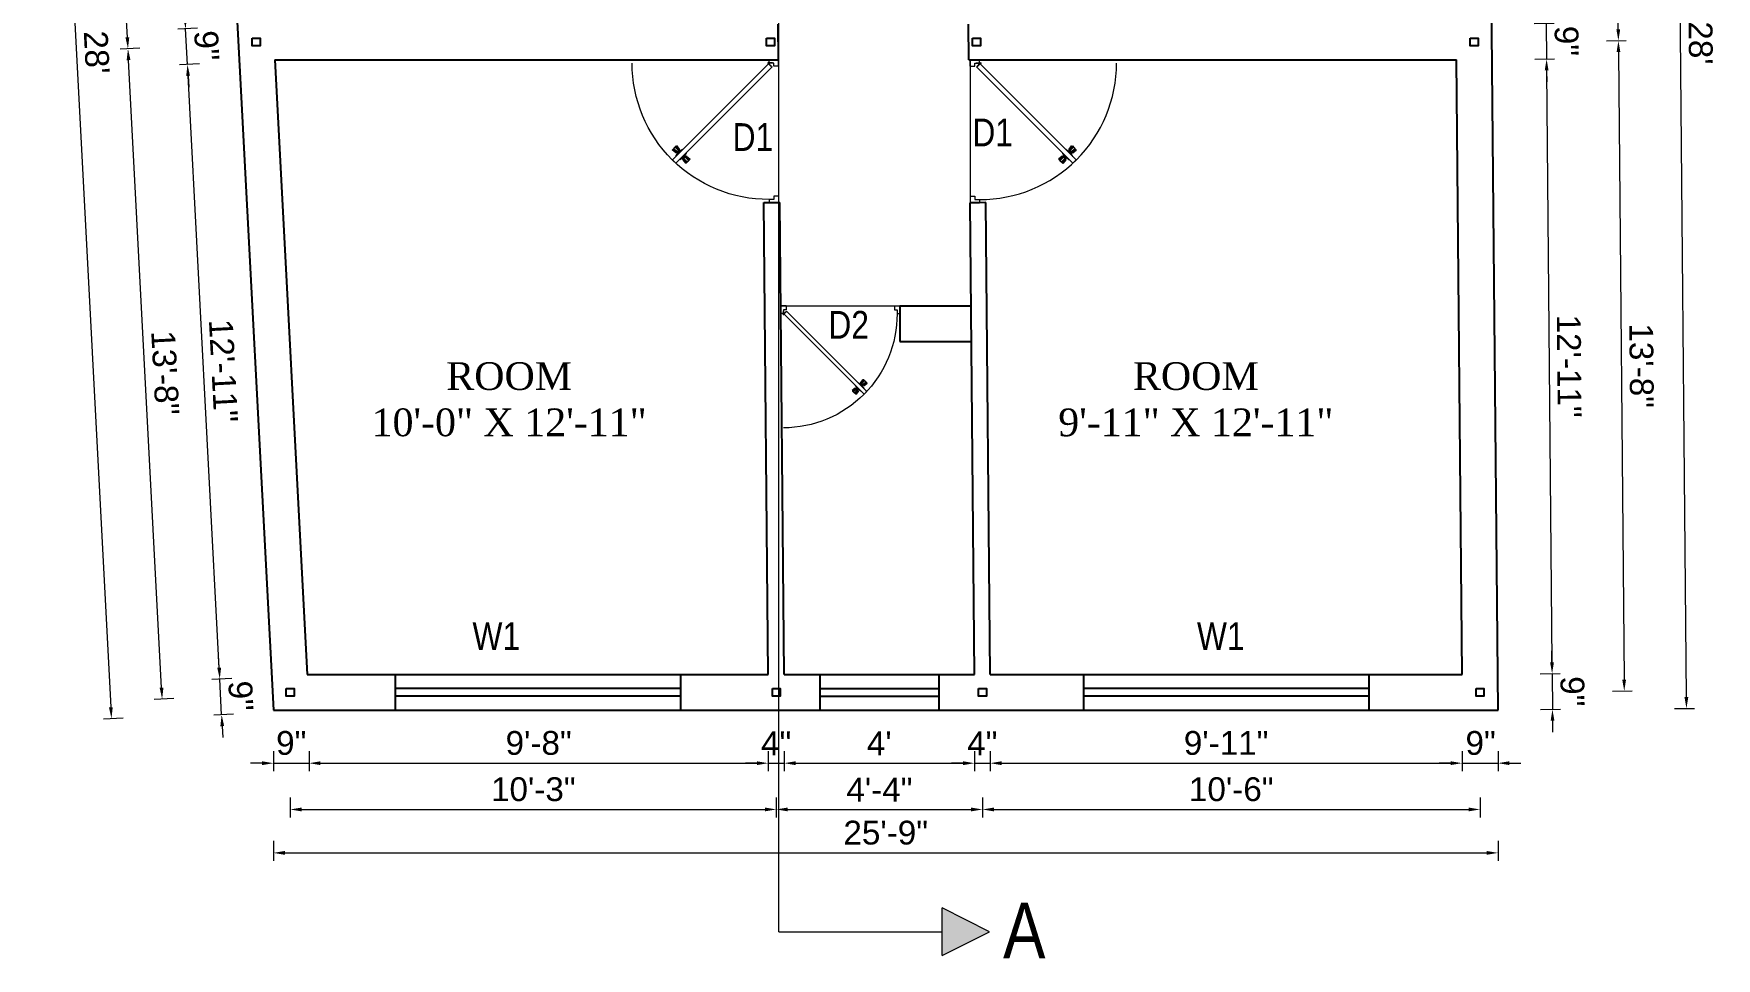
# Model space of a CAD drawing. Header units: inches. Extents: x 380359 to 404964, y -48881 to -44155.
# Drawn here: x 402672.8 to 403097.3, y -46613.1 to -46379.9 of the extents above; entities that cross this region are included whole.
import ezdxf

# ---------------------------------------------------------------- set-up
doc = ezdxf.new("R2010")
doc.units = ezdxf.units.IN
doc.header["$LTSCALE"] = 2
doc.header["$MEASUREMENT"] = 0
doc.header["$PDMODE"] = 34
doc.layers.get('0').update_dxf_attribs({"linetype": 'CONTINUOUS'})
doc.layers.get('DEFPOINTS').update_dxf_attribs({"color": 141, "linetype": 'CONTINUOUS'})
for name, color, linetype, lineweight in [('DOOR & WIN', 1, 'CONTINUOUS', 25), ('PUERTAS', 7, 'CONTINUOUS', 9), ('steps', 253, 'CONTINUOUS', 20)]:
    doc.layers.add(name, color=color, linetype=linetype, lineweight=lineweight)
doc.styles.add('Lettring Text', font='arial.ttf')
doc.styles.get("Standard").update_dxf_attribs({"font": 'ARIALN.TTF'})
doc.dimstyles.new('Copy of Standard', dxfattribs={"dimtxt": 6, "dimasz": 2.875, "dimexe": 2, "dimexo": 4, "dimgap": 2, "dimtad": 1, "dimdec": 0, "dimrnd": 1, "dimzin": 0, "dimdsep": 46, "dimlunit": 4, "dimtxsty": 'Lettring Text', "dimcen": 0.1, "dimclrd": 7, "dimclre": 7, "dimclrt": 7, "dimazin": 0, "dimtfac": 0.645, "dimtdec": 0, "dimtmove": 1, "dimatfit": 0, "dimfxl": 3, "dimfxlon": 1, "dimtfillclr": 256, "dimtolj": 1, "dimtzin": 0, "dimlwd": -1, "dimlwe": -1, "dimarcsym": 2})

# ---------------------------------------------------------------- blocks, each defined once
blk = doc.blocks.new('2ft6in')
at = {"layer": 'PUERTAS', "color": 2}
for p, q in [((0.84, 2.1), (21.02, 22.28)), ((21.71, 21.6), (1.47, 1.37)), ((18.33, 21.76), (18.31, 21.77)), ((21.71, 21.6), (21.02, 22.28)), ((21.18, 18.9), (21.2, 18.89)), ((0, 2), (0, 0)), ((0.6, 2), (0, 2)), ((1.33, 0), (0, 0)), ((0.6, 1.26), (0.6, 2.04)), ((0.67, 1.26), (0.6, 1.26)), ((0.67, 1.26), (0.67, 2.01)), ((0.67, 1), (0.67, 1.26)), ((1.33, 1), (0.67, 1)), ((1.31, 1.53), (0.79, 2.06)), ((1.36, 1.58), (0.81, 2.12)), ((1.36, 1.58), (1.31, 1.53)), ((1.47, 1.37), (1.31, 1.53)), ((1.33, 0), (1.33, 1)), ((28.67, 0), (28.67, 1)), ((28.67, 1), (29.33, 1)), ((28.67, 0), (30, 0)), ((29.33, 1), (29.33, 2)), ((29.33, 2), (30, 2)), ((30, 0), (30, 2))]:
    blk.add_line(p, q, dxfattribs=at)
at = {"layer": 'PUERTAS', "color": 8}
for p, q in [((18.81, 20.78), (18.04, 21.4)), ((18.86, 20.83), (18.08, 21.46)), ((18.95, 20.92), (18.2, 21.58)), ((18.44, 21.9), (18.31, 21.77)), ((19.07, 21.03), (18.34, 21.72)), ((18.44, 21.9), (18.56, 22.02)), ((18.58, 22.01), (18.56, 22.02)), ((19.3, 21.26), (18.61, 22)), ((19.42, 21.38), (18.75, 22.14)), ((19.51, 21.48), (18.88, 22.26)), ((19.55, 21.53), (18.93, 22.3)), ((19.47, 21.15), (19.38, 21.24)), ((19.51, 21.19), (19.42, 21.28)), ((19.53, 21.21), (19.44, 21.3)), ((19.89, 21.24), (19.58, 21.08)), ((20.07, 21.42), (19.64, 21.15)), ((18.91, 20.27), (19.19, 20.69)), ((19.13, 20.8), (19.03, 20.9)), ((19.15, 20.82), (19.05, 20.92)), ((19.09, 20.44), (19.25, 20.76)), ((19.19, 20.87), (19.1, 20.96)), ((19.25, 20.93), (19.16, 21.02)), ((19.28, 20.63), (19.32, 20.83)), ((19.4, 21.08), (19.31, 21.17)), ((19.43, 20.78), (19.4, 20.9)), ((19.55, 20.91), (19.43, 20.94)), ((19.7, 21.06), (19.51, 21.01)), ((19.69, 19.49), (20.12, 19.76)), ((19.87, 19.67), (20.18, 19.83)), ((20.06, 19.85), (20.25, 19.9)), ((20.21, 20), (20.33, 19.97)), ((20.21, 19.38), (20.83, 18.61)), ((20.23, 19.7), (20.32, 19.61)), ((20.25, 19.72), (20.34, 19.63)), ((20.25, 19.43), (20.88, 18.65)), ((20.29, 19.76), (20.38, 19.67)), ((20.33, 20.13), (20.36, 20.01)), ((20.34, 19.53), (21, 18.77)), ((20.36, 19.83), (20.45, 19.74)), ((20.48, 20.28), (20.44, 20.08)), ((20.46, 19.64), (21.14, 18.91)), ((20.5, 19.98), (20.6, 19.89)), ((20.67, 20.47), (20.51, 20.15)), ((20.85, 20.64), (20.57, 20.22)), ((20.57, 20.04), (20.66, 19.95)), ((20.61, 20.09), (20.7, 19.99)), ((20.63, 20.11), (20.72, 20.01)), ((20.69, 19.87), (21.42, 19.19)), ((20.81, 19.99), (21.56, 19.33)), ((20.9, 20.08), (21.68, 19.45)), ((20.95, 20.13), (21.72, 19.51)), ((21.32, 19.01), (21.2, 18.89)), ((21.32, 19.01), (21.44, 19.14)), ((21.43, 19.15), (21.44, 19.14)), ((0, 0), (30, 0))]:
    blk.add_line(p, q, dxfattribs=at)
at = {"layer": 'PUERTAS', "color": 1}
for p, q in [((18.06, 21.44), (18.48, 21.86)), ((18.74, 20.79), (18.06, 21.34)), ((18.08, 21.51), (18.45, 21.88)), ((18.11, 21.49), (18.08, 21.51)), ((18.82, 22.25), (18.45, 21.88)), ((18.9, 22.28), (18.48, 21.86)), ((18.84, 22.23), (18.82, 22.25)), ((19.54, 21.59), (18.99, 22.27)), ((19.54, 21.5), (19.18, 21.15)), ((19.45, 21.31), (19.24, 21.1)), ((19.55, 21.22), (19.33, 21.01)), ((19.45, 21.41), (19.45, 21.41)), ((19.54, 21.22), (19.45, 21.31)), ((19.64, 21.23), (19.64, 21.23)), ((19.74, 21.24), (19.73, 21.23)), ((20.12, 21.49), (19.74, 21.24)), ((20.22, 21.48), (20.22, 21.49)), ((18.83, 20.8), (19.18, 21.15)), ((18.84, 20.21), (19.1, 20.6)), ((18.85, 20.11), (18.84, 20.12)), ((18.92, 20.89), (18.93, 20.88)), ((19.02, 20.88), (19.24, 21.1)), ((19.12, 20.8), (19.03, 20.89)), ((19.1, 20.7), (19.11, 20.69)), ((19.1, 20.6), (19.1, 20.6)), ((19.11, 20.79), (19.33, 21.01)), ((19.53, 19.43), (19.54, 19.42)), ((19.64, 19.42), (20.02, 19.67)), ((20.02, 19.67), (20.03, 19.68)), ((20.12, 19.68), (20.12, 19.68)), ((20.21, 19.69), (20.43, 19.9)), ((20.22, 19.41), (20.57, 19.76)), ((20.22, 19.69), (20.31, 19.6)), ((20.22, 19.32), (20.76, 18.64)), ((20.31, 19.6), (20.52, 19.81)), ((20.31, 19.5), (20.31, 19.5)), ((20.65, 20.12), (20.43, 19.9)), ((20.74, 20.03), (20.52, 19.81)), ((20.93, 20.11), (20.57, 19.76)), ((20.64, 20.11), (20.73, 20.02)), ((20.66, 20.31), (20.65, 20.31)), ((20.65, 20.21), (20.65, 20.22)), ((20.91, 20.7), (20.66, 20.31)), ((20.84, 20.02), (20.83, 20.03)), ((20.86, 18.63), (21.28, 19.05)), ((20.91, 20.8), (20.91, 20.79)), ((20.91, 18.68), (20.94, 18.66)), ((20.94, 18.66), (21.31, 19.03)), ((21.02, 20.12), (21.7, 19.57)), ((21.7, 19.47), (21.28, 19.05)), ((21.67, 19.4), (21.31, 19.03)), ((21.65, 19.42), (21.67, 19.4))]:
    blk.add_line(p, q, dxfattribs=at)
at = {"layer": 'PUERTAS', "color": 2}
for radius in [0.129, 0.0627]:
    blk.add_circle((0.68, 2.14), radius, dxfattribs=at)
at = {"layer": 'PUERTAS', "color": 8}
blk.add_arc((0.68, 2.14), 28.65, 359.7285, 90.0333, dxfattribs=at)
at = {"layer": 'PUERTAS', "color": 1}
for centre, start, end in [((18.94, 22.23), 38.9236, 135), ((19.4, 21.36), 315, 45), ((19.49, 21.55), 315, 38.9236), ((19.6, 21.18), 50.2572, 135), ((19.68, 21.28), 230.2572, 315), ((20.17, 21.44), 45, 135), ((18.78, 20.84), 231.0764, 315), ((18.89, 20.16), 135, 225), ((18.97, 20.93), 225, 315), ((19.16, 20.74), 135, 219.7428), ((19.06, 20.65), 315, 39.7428), ((19.59, 19.47), 225, 315), ((20.07, 19.63), 50.2572, 135), ((20.16, 19.73), 230.2572, 315), ((20.27, 19.36), 135, 218.9236), ((20.35, 19.55), 135, 225), ((20.7, 20.26), 135, 219.7428), ((20.6, 20.17), 315, 39.7428), ((20.78, 19.98), 45, 135), ((20.82, 18.68), 218.9236, 315), ((20.87, 20.75), 315, 45), ((20.98, 20.07), 51.0764, 135), ((21.65, 19.52), 315, 51.0764)]:
    blk.add_arc(centre, 0.0667, start, end, dxfattribs=at)
blk = doc.blocks.new('*U234')
at = {"color": 3}
blk.add_blockref('2ft6in', (0, 0), dxfattribs=at)
blk = doc.blocks.new('3ft')
at = {"layer": 'PUERTAS', "color": 6}
for p, q in [((1.01, 2.52), (25.23, 26.74)), ((26.05, 25.92), (1.77, 1.64)), ((26.05, 25.92), (25.23, 26.74)), ((0, 2.4), (0, 0)), ((0.72, 2.4), (0, 2.4)), ((1.6, 0), (0, 0)), ((0.72, 1.52), (0.72, 2.44)), ((0.8, 1.52), (0.72, 1.52)), ((0.8, 1.52), (0.8, 2.41)), ((0.8, 1.2), (0.8, 1.52)), ((1.6, 1.2), (0.8, 1.2)), ((1.57, 1.84), (0.94, 2.47)), ((1.63, 1.89), (0.97, 2.55)), ((1.63, 1.89), (1.57, 1.84)), ((1.77, 1.64), (1.57, 1.84)), ((1.6, 0), (1.6, 1.2)), ((34.4, 0), (34.4, 1.2)), ((34.4, 1.2), (35.2, 1.2)), ((34.4, 0), (36, 0)), ((35.2, 1.2), (35.2, 2.4)), ((35.2, 2.4), (36, 2.4)), ((36, 0), (36, 2.4))]:
    blk.add_line(p, q, dxfattribs=at)
at = {"layer": 'PUERTAS', "color": 8}
for p, q in [((22.57, 24.94), (21.65, 25.68)), ((22.63, 24.99), (21.69, 25.75)), ((22.74, 25.1), (21.84, 25.9)), ((22.13, 26.28), (21.98, 26.13)), ((22.88, 25.24), (22.01, 26.06)), ((22.13, 26.28), (22.27, 26.42)), ((22.29, 26.41), (22.27, 26.42)), ((23.16, 25.52), (22.34, 26.39)), ((23.3, 25.66), (22.5, 26.56)), ((23.41, 25.77), (22.65, 26.71)), ((23.46, 25.83), (22.72, 26.75)), ((23.36, 25.37), (23.25, 25.49)), ((23.41, 25.43), (23.3, 25.54)), ((23.44, 25.45), (23.33, 25.56)), ((23.87, 25.49), (23.49, 25.3)), ((24.08, 25.71), (23.57, 25.38)), ((22.69, 24.32), (23.02, 24.83)), ((22.95, 24.96), (22.84, 25.07)), ((22.98, 24.99), (22.86, 25.1)), ((23.03, 25.04), (22.91, 25.15)), ((22.91, 24.53), (23.1, 24.91)), ((23.11, 25.12), (22.99, 25.23)), ((23.13, 24.76), (23.18, 24.99)), ((23.28, 25.3), (23.17, 25.41)), ((23.31, 24.94), (23.28, 25.08)), ((23.46, 25.09), (23.32, 25.13)), ((23.64, 25.27), (23.41, 25.22)), ((23.63, 23.38), (24.14, 23.72)), ((23.84, 23.6), (24.22, 23.79)), ((24.07, 23.82), (24.3, 23.88)), ((24.25, 24), (24.39, 23.97)), ((24.25, 23.26), (24.99, 22.34)), ((24.27, 23.64), (24.38, 23.53)), ((24.3, 23.67), (24.41, 23.56)), ((24.3, 23.32), (25.06, 22.38)), ((24.35, 23.72), (24.46, 23.61)), ((24.4, 24.15), (24.43, 24.01)), ((24.41, 23.43), (25.2, 22.53)), ((24.43, 23.8), (24.54, 23.69)), ((24.58, 24.33), (24.52, 24.1)), ((24.55, 23.57), (25.37, 22.7)), ((24.6, 23.97), (24.72, 23.86)), ((24.8, 24.56), (24.61, 24.18)), ((25.02, 24.77), (24.68, 24.26)), ((24.68, 24.05), (24.79, 23.94)), ((24.73, 24.1), (24.85, 23.99)), ((24.76, 24.13), (24.87, 24.02)), ((24.83, 23.85), (25.7, 23.03)), ((24.97, 23.99), (25.87, 23.2)), ((25.08, 24.1), (26.02, 23.34)), ((25.14, 24.15), (26.06, 23.41)), ((25.58, 22.82), (25.43, 22.67)), ((25.58, 22.82), (25.73, 22.97)), ((25.72, 22.98), (25.73, 22.97)), ((0, 0), (36, 0))]:
    blk.add_line(p, q, dxfattribs=at)
at = {"layer": 'PUERTAS', "color": 1}
for p, q in [((21.67, 25.73), (22.17, 26.23)), ((22.49, 24.95), (21.67, 25.61)), ((21.7, 25.82), (22.14, 26.26)), ((21.73, 25.79), (21.7, 25.82)), ((22.58, 26.7), (22.14, 26.26)), ((22.67, 26.73), (22.17, 26.23)), ((22.61, 26.67), (22.58, 26.7)), ((23.45, 25.91), (22.79, 26.73)), ((23.44, 25.81), (23.02, 25.38)), ((23.34, 25.58), (23.08, 25.32)), ((23.46, 25.47), (23.19, 25.21)), ((23.33, 25.7), (23.34, 25.69)), ((23.45, 25.46), (23.33, 25.57)), ((23.57, 25.47), (23.57, 25.47)), ((24.15, 25.79), (23.68, 25.48)), ((23.68, 25.48), (23.68, 25.48)), ((24.27, 25.78), (24.26, 25.79)), ((22.6, 24.96), (23.02, 25.38)), ((22.61, 24.25), (22.92, 24.72)), ((22.62, 24.13), (22.61, 24.14)), ((22.7, 25.07), (22.71, 25.06)), ((22.82, 25.06), (23.08, 25.32)), ((22.94, 24.95), (22.83, 25.07)), ((22.92, 24.72), (22.92, 24.72)), ((22.93, 24.94), (23.19, 25.21)), ((22.93, 24.84), (22.93, 24.83)), ((23.44, 23.31), (23.45, 23.3)), ((23.56, 23.3), (24.03, 23.61)), ((24.03, 23.61), (24.03, 23.62)), ((24.14, 23.62), (24.14, 23.62)), ((24.25, 23.62), (24.51, 23.89)), ((24.26, 23.29), (24.69, 23.71)), ((24.26, 23.63), (24.37, 23.52)), ((24.26, 23.18), (24.92, 22.37)), ((24.37, 23.52), (24.63, 23.77)), ((24.37, 23.4), (24.37, 23.4)), ((24.78, 24.15), (24.51, 23.89)), ((24.89, 24.03), (24.63, 23.77)), ((25.11, 24.14), (24.69, 23.71)), ((24.77, 24.14), (24.88, 24.03)), ((24.79, 24.38), (24.78, 24.37)), ((24.78, 24.26), (24.78, 24.26)), ((25.1, 24.84), (24.79, 24.38)), ((25, 24.03), (25, 24.03)), ((25.04, 22.36), (25.54, 22.86)), ((25.09, 24.96), (25.1, 24.95)), ((25.1, 22.42), (25.13, 22.39)), ((25.13, 22.39), (25.57, 22.83)), ((25.22, 24.14), (26.03, 23.48)), ((26.04, 23.37), (25.54, 22.86)), ((26.01, 23.27), (25.57, 22.83)), ((25.98, 23.3), (26.01, 23.27))]:
    blk.add_line(p, q, dxfattribs=at)
at = {"layer": 'PUERTAS', "color": 2}
for p, q in [((21.99, 26.11), (21.98, 26.13)), ((25.42, 22.68), (25.43, 22.67))]:
    blk.add_line(p, q, dxfattribs=at)
at = {"layer": 'PUERTAS', "color": 6}
for radius in [0.155, 0.0752]:
    blk.add_circle((0.82, 2.56), radius, dxfattribs=at)
blk.add_arc((0.82, 2.56), 34.38, 359.7285, 90.0333, dxfattribs=at)
at = {"layer": 'PUERTAS', "color": 1}
for centre, start, end in [((22.73, 26.68), 38.9236, 135), ((23.28, 25.63), 315, 45), ((23.39, 25.86), 315, 38.9236), ((23.51, 25.41), 50.2572, 135), ((23.62, 25.53), 230.2572, 315), ((24.2, 25.73), 45, 135), ((22.54, 25.01), 231.0764, 315), ((22.67, 24.2), 135, 225), ((22.77, 25.12), 225, 315), ((22.99, 24.89), 135, 219.7428), ((22.87, 24.78), 315, 39.7428), ((23.51, 23.36), 225, 315), ((24.09, 23.56), 50.2572, 135), ((24.2, 23.68), 230.2572, 315), ((24.32, 23.23), 135, 218.9236), ((24.42, 23.46), 135, 225), ((24.84, 24.31), 135, 219.7428), ((24.72, 24.21), 315, 39.7428), ((24.94, 23.98), 45, 135), ((24.98, 22.42), 218.9236, 315), ((25.04, 24.89), 315, 45), ((25.17, 24.08), 51.0764, 135), ((25.98, 23.42), 315, 51.0764)]:
    blk.add_arc(centre, 0.08, start, end, dxfattribs=at)
blk = doc.blocks.new('*U222')
at = {"color": 3, "xscale": -1}
blk.add_blockref('3ft', (42, 0), dxfattribs=at)
blk = doc.blocks.new('*D355')
at = {"layer": 'DEFPOINTS', "color": 0, "ltscale": 0.5, "transparency": 16777216}
for p in [(402733.3, -46550.51), (402742.28, -46550.51), (402742.28, -46563.87)]:
    blk.add_point(p, dxfattribs=at)
at = {"layer": 'steps', "color": 7, "ltscale": 0.5, "transparency": 16777216}
for p, q in [((402730.42, -46563.87), (402727.55, -46563.87)), ((402733.3, -46560.87), (402733.3, -46565.87)), ((402733.3, -46563.87), (402742.28, -46563.87)), ((402742.28, -46560.87), (402742.28, -46565.87)), ((402745.16, -46563.87), (402748.03, -46563.87))]:
    blk.add_line(p, q, dxfattribs=at)
for points in [[(402730.42, -46563.39), (402730.42, -46564.35), (402733.3, -46563.87)], [(402745.16, -46563.39), (402745.16, -46564.35), (402742.28, -46563.87)]]:
    blk.add_solid(points, dxfattribs=at)
at = {"layer": 'steps', "color": 7, "ltscale": 0.5, "transparency": 16777216, "insert": (402737.79, -46558.8), "char_height": 6, "attachment_point": 5, "style": 'Lettring Text'}
blk.add_mtext('\\A1;9"', dxfattribs=at)
blk = doc.blocks.new('*D344')
at = {"layer": 'DEFPOINTS', "color": 0, "ltscale": 0.5, "transparency": 16777216}
for p in [(402858.11, -46541.51), (402742.28, -46550.51), (402858.11, -46563.87)]:
    blk.add_point(p, dxfattribs=at)
at = {"layer": 'steps', "color": 7, "ltscale": 0.5, "transparency": 16777216}
for p, q in [((402742.28, -46560.87), (402742.28, -46565.87)), ((402745.16, -46563.87), (402855.24, -46563.87)), ((402858.11, -46560.87), (402858.11, -46565.87))]:
    blk.add_line(p, q, dxfattribs=at)
for points in [[(402745.16, -46563.39), (402745.16, -46564.35), (402742.28, -46563.87)], [(402855.24, -46563.39), (402855.24, -46564.35), (402858.11, -46563.87)]]:
    blk.add_solid(points, dxfattribs=at)
at = {"layer": 'steps', "color": 7, "ltscale": 0.5, "transparency": 16777216, "insert": (402800.2, -46558.8), "char_height": 6, "attachment_point": 5, "style": 'Lettring Text'}
blk.add_mtext('\\A1;9\'-8"', dxfattribs=at)
blk = doc.blocks.new('*D345')
at = {"layer": 'DEFPOINTS', "color": 0, "ltscale": 0.5, "transparency": 16777216}
for p in [(402858.11, -46541.51), (402862.11, -46541.47), (402862.11, -46563.87)]:
    blk.add_point(p, dxfattribs=at)
at = {"layer": 'steps', "color": 7, "ltscale": 0.5, "transparency": 16777216}
for p, q in [((402855.24, -46563.87), (402852.36, -46563.87)), ((402858.11, -46560.87), (402858.11, -46565.87)), ((402858.11, -46563.87), (402862.11, -46563.87)), ((402862.11, -46560.87), (402862.11, -46565.87)), ((402864.99, -46563.87), (402867.86, -46563.87))]:
    blk.add_line(p, q, dxfattribs=at)
for points in [[(402855.24, -46563.39), (402855.24, -46564.35), (402858.11, -46563.87)], [(402864.99, -46563.39), (402864.99, -46564.35), (402862.11, -46563.87)]]:
    blk.add_solid(points, dxfattribs=at)
at = {"layer": 'steps', "color": 7, "ltscale": 0.5, "transparency": 16777216, "insert": (402860.11, -46558.87), "char_height": 6, "attachment_point": 5, "style": 'Lettring Text'}
blk.add_mtext('\\A1;4"', dxfattribs=at)
blk = doc.blocks.new('*D346')
at = {"layer": 'DEFPOINTS', "color": 0, "ltscale": 0.5, "transparency": 16777216}
for p in [(402862.11, -46541.47), (402910.12, -46541.51), (402910.12, -46563.87)]:
    blk.add_point(p, dxfattribs=at)
at = {"layer": 'steps', "color": 7, "ltscale": 0.5, "transparency": 16777216}
for p, q in [((402862.11, -46560.87), (402862.11, -46565.87)), ((402864.99, -46563.87), (402907.24, -46563.87)), ((402910.12, -46560.87), (402910.12, -46565.87))]:
    blk.add_line(p, q, dxfattribs=at)
for points in [[(402864.99, -46563.39), (402864.99, -46564.35), (402862.11, -46563.87)], [(402907.24, -46563.39), (402907.24, -46564.35), (402910.12, -46563.87)]]:
    blk.add_solid(points, dxfattribs=at)
at = {"layer": 'steps', "color": 7, "ltscale": 0.5, "transparency": 16777216, "insert": (402886.12, -46558.87), "char_height": 6, "attachment_point": 5, "style": 'Lettring Text'}
blk.add_mtext("\\A1;4'", dxfattribs=at)
blk = doc.blocks.new('*D347')
at = {"layer": 'DEFPOINTS', "color": 0, "ltscale": 0.5, "transparency": 16777216}
for p in [(402910.12, -46541.51), (402914.12, -46541.47), (402914.12, -46563.87)]:
    blk.add_point(p, dxfattribs=at)
at = {"layer": 'steps', "color": 7, "ltscale": 0.5, "transparency": 16777216}
for p, q in [((402907.24, -46563.87), (402904.37, -46563.87)), ((402910.12, -46560.87), (402910.12, -46565.87)), ((402910.12, -46563.87), (402914.12, -46563.87)), ((402914.12, -46560.87), (402914.12, -46565.87)), ((402916.99, -46563.87), (402919.87, -46563.87))]:
    blk.add_line(p, q, dxfattribs=at)
for points in [[(402907.24, -46563.39), (402907.24, -46564.35), (402910.12, -46563.87)], [(402916.99, -46563.39), (402916.99, -46564.35), (402914.12, -46563.87)]]:
    blk.add_solid(points, dxfattribs=at)
at = {"layer": 'steps', "color": 7, "ltscale": 0.5, "transparency": 16777216, "insert": (402912.12, -46558.87), "char_height": 6, "attachment_point": 5, "style": 'Lettring Text'}
blk.add_mtext('\\A1;4"', dxfattribs=at)
blk = doc.blocks.new('*D348')
at = {"layer": 'DEFPOINTS', "color": 0, "ltscale": 0.5, "transparency": 16777216}
for p in [(402914.12, -46541.47), (403033.12, -46541.51), (403033.12, -46563.87)]:
    blk.add_point(p, dxfattribs=at)
at = {"layer": 'steps', "color": 7, "ltscale": 0.5, "transparency": 16777216}
for p, q in [((402914.12, -46560.87), (402914.12, -46565.87)), ((402916.99, -46563.87), (403030.25, -46563.87)), ((403033.12, -46560.87), (403033.12, -46565.87))]:
    blk.add_line(p, q, dxfattribs=at)
for points in [[(402916.99, -46563.39), (402916.99, -46564.35), (402914.12, -46563.87)], [(403030.25, -46563.39), (403030.25, -46564.35), (403033.12, -46563.87)]]:
    blk.add_solid(points, dxfattribs=at)
at = {"layer": 'steps', "color": 7, "ltscale": 0.5, "transparency": 16777216, "insert": (402973.62, -46558.8), "char_height": 6, "attachment_point": 5, "style": 'Lettring Text'}
blk.add_mtext('\\A1;9\'-11"', dxfattribs=at)
blk = doc.blocks.new('*D349')
at = {"layer": 'DEFPOINTS', "color": 0, "ltscale": 0.5, "transparency": 16777216}
for p in [(403033.12, -46541.51), (403042.2, -46550.51), (403042.2, -46563.87)]:
    blk.add_point(p, dxfattribs=at)
at = {"layer": 'steps', "color": 7, "ltscale": 0.5, "transparency": 16777216}
for p, q in [((403030.25, -46563.87), (403027.37, -46563.87)), ((403033.12, -46560.87), (403033.12, -46565.87)), ((403033.12, -46563.87), (403042.2, -46563.87)), ((403042.2, -46560.87), (403042.2, -46565.87)), ((403045.08, -46563.87), (403047.95, -46563.87))]:
    blk.add_line(p, q, dxfattribs=at)
for points in [[(403030.25, -46563.39), (403030.25, -46564.35), (403033.12, -46563.87)], [(403045.08, -46563.39), (403045.08, -46564.35), (403042.2, -46563.87)]]:
    blk.add_solid(points, dxfattribs=at)
at = {"layer": 'steps', "color": 7, "ltscale": 0.5, "transparency": 16777216, "insert": (403037.82, -46558.8), "char_height": 6, "attachment_point": 5, "style": 'Lettring Text'}
blk.add_mtext('\\A1;9"', dxfattribs=at)
blk = doc.blocks.new('*D350')
at = {"layer": 'DEFPOINTS', "color": 0, "ltscale": 0.5, "transparency": 16777216}
for p in [(402737.54, -46546.01), (402860.15, -46546.01), (402860.15, -46575.54)]:
    blk.add_point(p, dxfattribs=at)
at = {"layer": 'steps', "color": 7, "ltscale": 0.5, "transparency": 16777216}
for p, q in [((402737.54, -46572.54), (402737.54, -46577.54)), ((402860.15, -46572.54), (402860.15, -46577.54)), ((402740.42, -46575.54), (402857.28, -46575.54))]:
    blk.add_line(p, q, dxfattribs=at)
for points in [[(402740.42, -46575.06), (402740.42, -46576.02), (402737.54, -46575.54)], [(402857.28, -46575.06), (402857.28, -46576.02), (402860.15, -46575.54)]]:
    blk.add_solid(points, dxfattribs=at)
at = {"layer": 'steps', "color": 7, "ltscale": 0.5, "transparency": 16777216, "insert": (402798.85, -46570.47), "char_height": 6, "attachment_point": 5, "style": 'Lettring Text'}
blk.add_mtext('\\A1;10\'-3"', dxfattribs=at)
blk = doc.blocks.new('*D351')
at = {"layer": 'DEFPOINTS', "color": 0, "ltscale": 0.5, "transparency": 16777216}
for p in [(402860.15, -46546.01), (402912.16, -46546.01), (402912.16, -46575.54)]:
    blk.add_point(p, dxfattribs=at)
at = {"layer": 'steps', "color": 7, "ltscale": 0.5, "transparency": 16777216}
for p, q in [((402860.15, -46572.54), (402860.15, -46577.54)), ((402912.16, -46572.54), (402912.16, -46577.54)), ((402863.03, -46575.54), (402909.28, -46575.54))]:
    blk.add_line(p, q, dxfattribs=at)
for points in [[(402863.03, -46575.06), (402863.03, -46576.02), (402860.15, -46575.54)], [(402909.28, -46575.06), (402909.28, -46576.02), (402912.16, -46575.54)]]:
    blk.add_solid(points, dxfattribs=at)
at = {"layer": 'steps', "color": 7, "ltscale": 0.5, "transparency": 16777216, "insert": (402886.16, -46570.54), "char_height": 6, "attachment_point": 5, "style": 'Lettring Text'}
blk.add_mtext('\\A1;4\'-4"', dxfattribs=at)
blk = doc.blocks.new('*D352')
at = {"layer": 'DEFPOINTS', "color": 0, "ltscale": 0.5, "transparency": 16777216}
for p in [(402912.16, -46546.01), (403037.66, -46546.01), (403037.66, -46575.54)]:
    blk.add_point(p, dxfattribs=at)
at = {"layer": 'steps', "color": 7, "ltscale": 0.5, "transparency": 16777216}
for p, q in [((402912.16, -46572.54), (402912.16, -46577.54)), ((403037.66, -46572.54), (403037.66, -46577.54)), ((402915.03, -46575.54), (403034.79, -46575.54))]:
    blk.add_line(p, q, dxfattribs=at)
for points in [[(402915.03, -46575.06), (402915.03, -46576.02), (402912.16, -46575.54)], [(403034.79, -46575.06), (403034.79, -46576.02), (403037.66, -46575.54)]]:
    blk.add_solid(points, dxfattribs=at)
at = {"layer": 'steps', "color": 7, "ltscale": 0.5, "transparency": 16777216, "insert": (402974.91, -46570.47), "char_height": 6, "attachment_point": 5, "style": 'Lettring Text'}
blk.add_mtext('\\A1;10\'-6"', dxfattribs=at)
blk = doc.blocks.new('*D353')
at = {"layer": 'DEFPOINTS', "color": 0, "ltscale": 0.5, "transparency": 16777216}
for p in [(402733.3, -46550.51), (403042.2, -46550.51), (403042.2, -46586.49)]:
    blk.add_point(p, dxfattribs=at)
at = {"layer": 'steps', "color": 7, "ltscale": 0.5, "transparency": 16777216}
for p, q in [((402733.3, -46583.49), (402733.3, -46588.49)), ((403042.2, -46583.49), (403042.2, -46588.49)), ((402736.17, -46586.49), (403039.33, -46586.49))]:
    blk.add_line(p, q, dxfattribs=at)
for points in [[(402736.17, -46586.01), (402736.17, -46586.97), (402733.3, -46586.49)], [(403039.33, -46586.01), (403039.33, -46586.97), (403042.2, -46586.49)]]:
    blk.add_solid(points, dxfattribs=at)
at = {"layer": 'steps', "color": 7, "ltscale": 0.5, "transparency": 16777216, "insert": (402887.75, -46581.42), "char_height": 6, "attachment_point": 5, "style": 'Lettring Text'}
blk.add_mtext('\\A1;25\'-9"', dxfattribs=at)
blk = doc.blocks.new('*D356')
at = {"layer": 'DEFPOINTS', "color": 0, "ltscale": 0.5, "transparency": 16777216}
for p in [(402719.76, -46542.66), (402741.81, -46541.51), (402742.28, -46550.51)]:
    blk.add_point(p, dxfattribs=at)
at = {"layer": 'steps', "color": 7, "ltscale": 0.5, "transparency": 16777216}
for p, q in [((402719.61, -46539.79), (402719.46, -46536.92)), ((402722.76, -46542.51), (402717.76, -46542.77)), ((402720.23, -46551.66), (402719.76, -46542.66)), ((402723.23, -46551.51), (402718.24, -46551.77)), ((402720.38, -46554.54), (402720.53, -46557.41))]:
    blk.add_line(p, q, dxfattribs=at)
for points in [[(402720.09, -46539.77), (402719.13, -46539.82), (402719.76, -46542.66)], [(402720.86, -46554.51), (402719.9, -46554.56), (402720.23, -46551.66)]]:
    blk.add_solid(points, dxfattribs=at)
at = {"layer": 'steps', "color": 7, "ltscale": 0.5, "transparency": 16777216, "insert": (402725.05, -46546.9), "char_height": 6, "attachment_point": 5, "rotation": 273.008, "style": 'Lettring Text'}
blk.add_mtext('\\A1;9"', dxfattribs=at)
blk = doc.blocks.new('*D357')
at = {"layer": 'DEFPOINTS', "color": 0, "ltscale": 0.5, "transparency": 16777216}
for p in [(402711.61, -46387.66), (402733.67, -46386.51), (402741.81, -46541.51)]:
    blk.add_point(p, dxfattribs=at)
at = {"layer": 'steps', "color": 7, "ltscale": 0.5, "transparency": 16777216}
for p, q in [((402714.61, -46387.51), (402709.62, -46387.77)), ((402719.61, -46539.79), (402711.77, -46390.54)), ((402722.76, -46542.51), (402717.76, -46542.77))]:
    blk.add_line(p, q, dxfattribs=at)
for points in [[(402712.24, -46390.51), (402711.29, -46390.56), (402711.61, -46387.66)], [(402720.09, -46539.77), (402719.13, -46539.82), (402719.76, -46542.66)]]:
    blk.add_solid(points, dxfattribs=at)
at = {"layer": 'steps', "color": 7, "ltscale": 0.5, "transparency": 16777216, "insert": (402720.69, -46464.9), "char_height": 6, "attachment_point": 5, "rotation": 273.008, "style": 'Lettring Text'}
blk.add_mtext('\\A1;12\'-11"', dxfattribs=at)
blk = doc.blocks.new('*D358')
at = {"layer": 'DEFPOINTS', "color": 0, "ltscale": 0.5, "transparency": 16777216}
for p in [(402733.67, -46377.51), (402711.14, -46378.69), (402733.67, -46386.51)]:
    blk.add_point(p, dxfattribs=at)
at = {"layer": 'steps', "color": 7, "ltscale": 0.5, "transparency": 16777216}
for p, q in [((402710.99, -46375.82), (402710.84, -46372.95)), ((402714.14, -46378.53), (402709.15, -46378.79)), ((402711.61, -46387.66), (402711.14, -46378.69)), ((402714.61, -46387.51), (402709.62, -46387.77)), ((402711.77, -46390.54), (402711.92, -46393.41))]:
    blk.add_line(p, q, dxfattribs=at)
for points in [[(402711.47, -46375.79), (402710.51, -46375.84), (402711.14, -46378.69)], [(402712.24, -46390.51), (402711.29, -46390.56), (402711.61, -46387.66)]]:
    blk.add_solid(points, dxfattribs=at)
at = {"layer": 'steps', "color": 7, "ltscale": 0.5, "transparency": 16777216, "insert": (402716.44, -46382.91), "char_height": 6, "attachment_point": 5, "rotation": 273.008, "style": 'Lettring Text'}
blk.add_mtext('\\A1;9"', dxfattribs=at)
blk = doc.blocks.new('*D338')
at = {"layer": 'DEFPOINTS', "color": 0, "ltscale": 0.5, "transparency": 16777216}
for p in [(402696.6, -46383.7), (402728.92, -46382.01), (402737.54, -46546.01)]:
    blk.add_point(p, dxfattribs=at)
at = {"layer": 'steps', "color": 7, "ltscale": 0.5, "transparency": 16777216}
for p, q in [((402699.6, -46383.55), (402694.6, -46383.81)), ((402705.07, -46544.83), (402696.75, -46386.58)), ((402708.21, -46547.55), (402703.22, -46547.81))]:
    blk.add_line(p, q, dxfattribs=at)
for points in [[(402697.23, -46386.55), (402696.27, -46386.6), (402696.6, -46383.7)], [(402705.55, -46544.81), (402704.59, -46544.86), (402705.22, -46547.7)]]:
    blk.add_solid(points, dxfattribs=at)
at = {"layer": 'steps', "color": 7, "ltscale": 0.5, "transparency": 16777216, "insert": (402705.97, -46465.44), "char_height": 6, "attachment_point": 5, "rotation": 273.008, "style": 'Lettring Text'}
blk.add_mtext('\\A1;13\'-8"', dxfattribs=at)
blk = doc.blocks.new('*D339')
at = {"layer": 'DEFPOINTS', "color": 0, "ltscale": 0.5, "transparency": 16777216}
for p in [(402720.38, -46219.47), (402688.06, -46221.17), (402728.92, -46382.01)]:
    blk.add_point(p, dxfattribs=at)
at = {"layer": 'steps', "color": 7, "ltscale": 0.5, "transparency": 16777216}
for p, q in [((402691.05, -46221.01), (402686.06, -46221.27)), ((402696.45, -46380.83), (402688.21, -46224.04)), ((402699.6, -46383.55), (402694.6, -46383.81))]:
    blk.add_line(p, q, dxfattribs=at)
for points in [[(402688.69, -46224.01), (402687.73, -46224.06), (402688.06, -46221.17)], [(402696.93, -46380.81), (402695.97, -46380.86), (402696.6, -46383.7)]]:
    blk.add_solid(points, dxfattribs=at)
at = {"layer": 'steps', "color": 7, "ltscale": 0.5, "transparency": 16777216, "insert": (402697.39, -46302.17), "char_height": 6, "attachment_point": 5, "rotation": 273.008, "style": 'Lettring Text'}
blk.add_mtext('\\A1;13\'-7"', dxfattribs=at)
blk = doc.blocks.new('*D328')
at = {"layer": 'DEFPOINTS', "color": 0, "ltscale": 0.5, "transparency": 16777216}
for p in [(402715.64, -46214.97), (402733.27, -46550.51), (402692.44, -46552.65)]:
    blk.add_point(p, dxfattribs=at)
at = {"layer": 'steps', "color": 7, "ltscale": 0.5, "transparency": 16777216}
for p, q in [((402677.8, -46216.96), (402672.81, -46217.22)), ((402674.96, -46219.99), (402692.29, -46549.78)), ((402695.43, -46552.49), (402690.44, -46552.76))]:
    blk.add_line(p, q, dxfattribs=at)
for points in [[(402675.43, -46219.96), (402674.48, -46220.01), (402674.81, -46217.12)], [(402692.76, -46549.75), (402691.81, -46549.81), (402692.44, -46552.65)]]:
    blk.add_solid(points, dxfattribs=at)
at = {"layer": 'steps', "color": 7, "ltscale": 0.5, "transparency": 16777216, "insert": (402688.68, -46384.62), "char_height": 6, "attachment_point": 5, "rotation": 273.008, "style": 'Lettring Text'}
blk.add_mtext("\\A1;28'", dxfattribs=at)
blk = doc.blocks.new('*D334')
at = {"layer": 'DEFPOINTS', "color": 0, "ltscale": 0.5, "transparency": 16777216}
for p in [(403031.64, -46377.51), (403031.72, -46386.51), (403054.45, -46386.3)]:
    blk.add_point(p, dxfattribs=at)
at = {"layer": 'steps', "color": 7, "ltscale": 0.5, "transparency": 16777216}
for p, q in [((403054.34, -46374.43), (403054.31, -46371.55)), ((403051.36, -46377.33), (403056.36, -46377.28)), ((403054.36, -46377.3), (403054.45, -46386.3)), ((403051.45, -46386.33), (403056.45, -46386.28)), ((403054.47, -46389.18), (403054.5, -46392.05))]:
    blk.add_line(p, q, dxfattribs=at)
for points in [[(403054.82, -46374.42), (403053.86, -46374.43), (403054.36, -46377.3)], [(403054.95, -46389.17), (403053.99, -46389.18), (403054.45, -46386.3)]]:
    blk.add_solid(points, dxfattribs=at)
at = {"layer": 'steps', "color": 7, "ltscale": 0.5, "transparency": 16777216, "insert": (403059.47, -46381.75), "char_height": 6, "attachment_point": 5, "rotation": 270.5182, "style": 'Lettring Text'}
blk.add_mtext('\\A1;9"', dxfattribs=at)
blk = doc.blocks.new('*D335')
at = {"layer": 'DEFPOINTS', "color": 0, "ltscale": 0.5, "transparency": 16777216}
for p in [(403031.72, -46386.51), (403033.12, -46541.51), (403055.85, -46541.3)]:
    blk.add_point(p, dxfattribs=at)
at = {"layer": 'steps', "color": 7, "ltscale": 0.5, "transparency": 16777216}
for p, q in [((403051.45, -46386.33), (403056.45, -46386.28)), ((403054.47, -46389.18), (403055.82, -46538.43)), ((403052.85, -46541.33), (403057.85, -46541.28))]:
    blk.add_line(p, q, dxfattribs=at)
for points in [[(403054.95, -46389.17), (403053.99, -46389.18), (403054.45, -46386.3)], [(403056.3, -46538.42), (403055.34, -46538.43), (403055.85, -46541.3)]]:
    blk.add_solid(points, dxfattribs=at)
at = {"layer": 'steps', "color": 7, "ltscale": 0.5, "transparency": 16777216, "insert": (403060.16, -46463.75), "char_height": 6, "attachment_point": 5, "rotation": 270.5182, "style": 'Lettring Text'}
blk.add_mtext('\\A1;12\'-11"', dxfattribs=at)
blk = doc.blocks.new('*D336')
at = {"layer": 'DEFPOINTS', "color": 0, "ltscale": 0.5, "transparency": 16777216}
for p in [(403033.12, -46541.51), (403033.2, -46550.51), (403055.93, -46550.3)]:
    blk.add_point(p, dxfattribs=at)
at = {"layer": 'steps', "color": 7, "ltscale": 0.5, "transparency": 16777216}
for p, q in [((403055.82, -46538.43), (403055.8, -46535.55)), ((403052.85, -46541.33), (403057.85, -46541.28)), ((403055.85, -46541.3), (403055.93, -46550.3)), ((403052.93, -46550.33), (403057.93, -46550.28)), ((403055.95, -46553.18), (403055.98, -46556.05))]:
    blk.add_line(p, q, dxfattribs=at)
for points in [[(403056.3, -46538.42), (403055.34, -46538.43), (403055.85, -46541.3)], [(403056.43, -46553.17), (403055.48, -46553.18), (403055.93, -46550.3)]]:
    blk.add_solid(points, dxfattribs=at)
at = {"layer": 'steps', "color": 7, "ltscale": 0.5, "transparency": 16777216, "insert": (403060.95, -46545.75), "char_height": 6, "attachment_point": 5, "rotation": 270.5182, "style": 'Lettring Text'}
blk.add_mtext('\\A1;9"', dxfattribs=at)
blk = doc.blocks.new('*D329')
at = {"layer": 'DEFPOINTS', "color": 0, "ltscale": 0.5, "transparency": 16777216}
for p in [(403034.71, -46219.47), (403071.1, -46219.14), (403036.18, -46382.01)]:
    blk.add_point(p, dxfattribs=at)
at = {"layer": 'steps', "color": 7, "ltscale": 0.5, "transparency": 16777216}
for p, q in [((403068.1, -46219.17), (403073.1, -46219.12)), ((403072.54, -46378.8), (403071.12, -46222.02)), ((403069.57, -46381.7), (403074.57, -46381.66))]:
    blk.add_line(p, q, dxfattribs=at)
for points in [[(403071.6, -46222.01), (403070.64, -46222.02), (403071.1, -46219.14)], [(403073.02, -46378.8), (403072.06, -46378.81), (403072.57, -46381.68)]]:
    blk.add_solid(points, dxfattribs=at)
at = {"layer": 'steps', "color": 7, "ltscale": 0.5, "transparency": 16777216, "insert": (403076.9, -46300.36), "char_height": 6, "attachment_point": 5, "rotation": 270.5182, "style": 'Lettring Text'}
blk.add_mtext('\\A1;13\'-7"', dxfattribs=at)
blk = doc.blocks.new('*D330')
at = {"layer": 'DEFPOINTS', "color": 0, "ltscale": 0.5, "transparency": 16777216}
for p in [(403036.18, -46382.01), (403037.66, -46546.01), (403074.05, -46545.68)]:
    blk.add_point(p, dxfattribs=at)
at = {"layer": 'steps', "color": 7, "ltscale": 0.5, "transparency": 16777216}
for p, q in [((403069.57, -46381.7), (403074.57, -46381.66)), ((403072.59, -46384.55), (403074.02, -46542.8)), ((403071.05, -46545.7), (403076.05, -46545.66))]:
    blk.add_line(p, q, dxfattribs=at)
for points in [[(403073.07, -46384.55), (403072.11, -46384.56), (403072.57, -46381.68)], [(403074.5, -46542.8), (403073.54, -46542.81), (403074.05, -46545.68)]]:
    blk.add_solid(points, dxfattribs=at)
at = {"layer": 'steps', "color": 7, "ltscale": 0.5, "transparency": 16777216, "insert": (403078.37, -46463.63), "char_height": 6, "attachment_point": 5, "rotation": 270.5182, "style": 'Lettring Text'}
blk.add_mtext('\\A1;13\'-8"', dxfattribs=at)
blk = doc.blocks.new('*D331')
at = {"layer": 'DEFPOINTS', "color": 0, "ltscale": 0.5, "transparency": 16777216}
for p in [(403039.17, -46214.97), (403086.71, -46214.54), (403042.2, -46550.51)]:
    blk.add_point(p, dxfattribs=at)
at = {"layer": 'steps', "color": 7, "ltscale": 0.5, "transparency": 16777216}
for p, q in [((403083.71, -46214.57), (403088.71, -46214.52)), ((403089.72, -46547.2), (403086.73, -46217.41)), ((403086.74, -46550.1), (403091.74, -46550.06))]:
    blk.add_line(p, q, dxfattribs=at)
for points in [[(403087.21, -46217.41), (403086.26, -46217.42), (403086.71, -46214.54)], [(403090.2, -46547.2), (403089.24, -46547.21), (403089.74, -46550.08)]]:
    blk.add_solid(points, dxfattribs=at)
at = {"layer": 'steps', "color": 7, "ltscale": 0.5, "transparency": 16777216, "insert": (403093.29, -46382.26), "char_height": 6, "attachment_point": 5, "rotation": 270.5182, "style": 'Lettring Text'}
blk.add_mtext("\\A1;28'", dxfattribs=at)

msp = doc.modelspace()

# ---------------------------------------------------------------- hatches: boundary and pattern name
at = {"linetype": 'ByBlock', "lineweight": 5}
msp.add_hatch(color=7, dxfattribs=at).paths.add_polyline_path([(402913.95, -46606.37), (402901.95, -46612.37), (402901.95, -46600.37)])

# ---------------------------------------------------------------- linework, layer by layer
at = {"color": 7, "linetype": 'ByBlock', "lineweight": 5}
for p, q in [((402860.78, -46606.37), (402860.78, -46157.6)), ((402901.95, -46612.37), (402901.95, -46600.37)), ((402913.95, -46606.37), (402901.95, -46600.37)), ((402860.78, -46606.37), (402901.95, -46606.37)), ((402901.95, -46612.37), (402913.95, -46606.37))]:
    msp.add_line(p, q, dxfattribs=at)
at = {"ltscale": 0.5}
for p, q in [((402715.64, -46214.97), (402733.27, -46550.51)), ((403042.2, -46550.51), (403039.17, -46214.97)), ((402860.71, -46386.51), (402860.63, -46377.47)), ((402908.71, -46386.51), (402908.63, -46377.51)), ((402733.67, -46386.51), (402860.71, -46386.51)), ((402733.67, -46386.51), (402741.81, -46541.51)), ((402908.71, -46386.51), (403031.72, -46386.51)), ((403033.12, -46541.51), (403031.72, -46386.51)), ((402858.11, -46541.51), (402857.04, -46422.51)), ((402857.04, -46422.51), (402861.04, -46422.51)), ((402862.11, -46541.51), (402861.04, -46422.51)), ((402913.04, -46422.5), (402909.04, -46422.54)), ((402910.12, -46541.51), (402909.04, -46422.54)), ((402914.12, -46541.51), (402913.04, -46422.5)), ((402891.27, -46448.51), (402891.27, -46457.51)), ((402741.81, -46541.51), (402858.11, -46541.51)), ((402763.96, -46541.51), (402763.96, -46550.51)), ((402835.96, -46541.51), (402835.96, -46550.51)), ((402871.12, -46541.51), (402871.12, -46550.51)), ((402901.12, -46541.51), (402901.12, -46550.51)), ((402914.12, -46541.51), (403033.12, -46541.51)), ((402937.62, -46541.51), (402937.62, -46550.51)), ((403009.62, -46541.51), (403009.62, -46550.51)), ((402835.96, -46545.01), (402763.96, -46545.01)), ((402835.96, -46547.01), (402763.96, -46547.01)), ((402871.12, -46545.01), (402901.12, -46545.01)), ((402871.12, -46547.01), (402901.12, -46547.01)), ((403009.62, -46545.01), (402937.62, -46545.01)), ((403009.62, -46547.01), (402937.62, -46547.01)), ((402733.27, -46550.51), (402733.3, -46550.51)), ((402733.3, -46550.51), (403042.2, -46550.51))]:
    msp.add_line(p, q, dxfattribs=at)
for points in [[(402727.92, -46381.01), (402729.92, -46381.01), (402729.92, -46383.01), (402727.92, -46383.01)], [(402857.67, -46381.01), (402859.67, -46381.01), (402859.67, -46383.01), (402857.67, -46383.01)], [(402909.67, -46381.01), (402911.67, -46381.01), (402911.67, -46383.01), (402909.67, -46383.01)], [(403035.18, -46381.01), (403037.18, -46381.01), (403037.18, -46383.01), (403035.18, -46383.01)], [(402736.54, -46545.01), (402738.54, -46545.01), (402738.54, -46547.01), (402736.54, -46547.01)], [(402859.15, -46545.01), (402861.15, -46545.01), (402861.15, -46547.01), (402859.15, -46547.01)], [(402911.16, -46545.01), (402913.16, -46545.01), (402913.16, -46547.01), (402911.16, -46547.01)], [(403036.66, -46545.01), (403038.66, -46545.01), (403038.66, -46547.01), (403036.66, -46547.01)]]:
    msp.add_lwpolyline(points, close=True, dxfattribs=at)
for points in [[(402891.27, -46448.51), (402909.28, -46448.51)], [(402891.27, -46457.51), (402909.36, -46457.51)], [(402862.11, -46541.51), (402910.12, -46541.51)]]:
    msp.add_lwpolyline(points, dxfattribs=at)

# ---------------------------------------------------------------- block references
at = {"layer": 'DOOR & WIN', "rotation": 90.00000000000001}
msp.add_blockref('*U222', (402860.71, -46428.51), dxfattribs=at)
at = {"layer": 'DOOR & WIN', "xscale": -1}
for name, p, rotation in [('*U222', (402909.04, -46428.52), 270), ('*U234', (402861.27, -46448.51), 180)]:
    msp.add_blockref(name, p, dxfattribs=dict(at, rotation=rotation))

# ---------------------------------------------------------------- texts
at = {"color": 7, "linetype": 'ByBlock', "lineweight": 5, "insert": (402928.05, -46599.08), "char_height": 14, "width": 26.5803, "attachment_point": 3}
msp.add_mtext('A', dxfattribs=at)
at = {"layer": 'steps', "color": 7, "ltscale": 0.3, "char_height": 7, "attachment_point": 2}
for s, insert in [('{\\W1;D1}', (402854.24, -46402.47)), ('{\\W1;D1}', (402914.72, -46401.31)), ('D2', (402878.39, -46449.82))]:
    msp.add_mtext_dynamic_manual_height_columns(s, width=18.6213, gutter_width=40, heights=[0], dxfattribs=dict(at, insert=insert))
at = {"layer": 'steps', "color": 7, "ltscale": 0.3, "char_height": 7}
for s, insert, width, attachment_point in [('{\\fTimes New Roman|b0|i0|c0|p18;ROOM\\P10\'-0" X 12\'-11"}', (402792.76, -46481.52), 67.6616, 8), ('{\\fTimes New Roman|b0|i0|c0|p18;ROOM\\P9\'-11" X 12\'-11"}', (402965.98, -46481.52), 67.6616, 8), ('W1', (402789.51, -46528.32), 18.6213, 2), ('W1', (402972.27, -46528.32), 18.6213, 2)]:
    msp.add_mtext(s, dxfattribs=dict(at, insert=insert, width=width, attachment_point=attachment_point))

# ---------------------------------------------------------------- dimensions: what is measured, and where the dimension line sits
at = {"layer": 'steps', "ltscale": 0.5}
for p1, p2, distance, picture, middle in [((402715.64, -46214.97), (402733.27, -46550.51), -40.89, '*D328', (402688.68, -46384.62)), ((403042.2, -46550.51), (403039.17, -46214.97), -47.54, '*D331', (403093.29, -46382.26)), ((403036.18, -46382.01), (403034.71, -46219.47), -36.39, '*D329', (403076.9, -46300.36)), ((402737.54, -46546.01), (402728.92, -46382.01), 32.37, '*D338', (402705.97, -46465.44))]:
    dim = msp.add_aligned_dim(p1=p1, p2=p2, distance=distance, dimstyle='Copy of Standard', dxfattribs=at)
    dim.commit()
    dim.dimension.update_dxf_attribs({"geometry": picture, "text_midpoint": middle})
for base, p1, p2, angle, picture, middle in [((402688.06, -46221.17), (402728.92, -46382.01), (402720.38, -46219.47), 273.008, '*D339', (402697.39, -46302.17)), ((403074.05, -46545.68), (403036.18, -46382.01), (403037.66, -46546.01), 270.5182, '*D330', (403078.37, -46463.63)), ((402711.61, -46387.66), (402741.81, -46541.51), (402733.67, -46386.51), 273.008, '*D357', (402720.69, -46464.9)), ((403055.85, -46541.3), (403031.72, -46386.51), (403033.12, -46541.51), 90.5182, '*D335', (403060.16, -46463.75))]:
    dim = msp.add_linear_dim(base=base, p1=p1, p2=p2, angle=angle, dimstyle='Copy of Standard', dxfattribs=at)
    dim.commit()
    dim.dimension.update_dxf_attribs({"geometry": picture, "text_midpoint": middle})
for base, p1, p2, angle, picture, middle, dimtype in [((402711.14, -46378.69), (402733.67, -46386.51), (402733.67, -46377.51), 273.008, '*D358', (402711.38, -46383.18), 160), ((403054.45, -46386.3), (403031.64, -46377.51), (403031.72, -46386.51), 90.5182, '*D334', (403054.4, -46381.8), 160), ((402719.76, -46542.66), (402742.28, -46550.51), (402741.81, -46541.51), 93.008, '*D356', (402720, -46547.16), 161), ((403055.93, -46550.3), (403033.12, -46541.51), (403033.2, -46550.51), 90.5182, '*D336', (403055.89, -46545.8), 160)]:
    dim = msp.add_linear_dim(base=base, p1=p1, p2=p2, angle=angle, dimstyle='Copy of Standard', dxfattribs=at)
    dim.commit()
    dim.dimension.update_dxf_attribs({"geometry": picture, "text_midpoint": middle, "dimtype": dimtype})
for base, p1, p2, picture, middle in [((402858.11, -46563.87), (402742.28, -46550.51), (402858.11, -46541.51), '*D344', (402800.2, -46558.8)), ((402910.12, -46563.87), (402862.11, -46541.47), (402910.12, -46541.51), '*D346', (402886.12, -46558.87)), ((403033.12, -46563.87), (402914.12, -46541.47), (403033.12, -46541.51), '*D348', (402973.62, -46558.8)), ((402860.15, -46575.54), (402737.54, -46546.01), (402860.15, -46546.01), '*D350', (402798.85, -46570.47)), ((402912.16, -46575.54), (402860.15, -46546.01), (402912.16, -46546.01), '*D351', (402886.16, -46570.54)), ((403037.6621, -46575.5375), (402912.1569, -46546.0057), (403037.6621, -46546.0057), '*D352', (402974.9095, -46570.474)), ((403042.2, -46586.49), (402733.3, -46550.51), (403042.2, -46550.51), '*D353', (402887.75, -46581.42))]:
    dim = msp.add_linear_dim(base=base, p1=p1, p2=p2, dimstyle='Copy of Standard', dxfattribs=at)
    dim.commit()
    dim.dimension.update_dxf_attribs({"geometry": picture, "text_midpoint": middle})
for base, p1, p2, picture, middle in [((402862.11, -46563.87), (402858.11, -46541.51), (402862.11, -46541.47), '*D345', (402860.11, -46563.87)), ((402914.12, -46563.87), (402910.12, -46541.51), (402914.12, -46541.47), '*D347', (402912.12, -46563.87)), ((403042.2, -46563.87), (403033.12, -46541.51), (403042.2, -46550.51), '*D349', (403037.82, -46563.87)), ((402742.28, -46563.87), (402733.3, -46550.51), (402742.28, -46550.51), '*D355', (402737.79, -46563.87))]:
    dim = msp.add_linear_dim(base=base, p1=p1, p2=p2, dimstyle='Copy of Standard', dxfattribs=at)
    dim.commit()
    dim.dimension.update_dxf_attribs({"geometry": picture, "text_midpoint": middle, "dimtype": 160})

doc.saveas('drawing.dxf')
